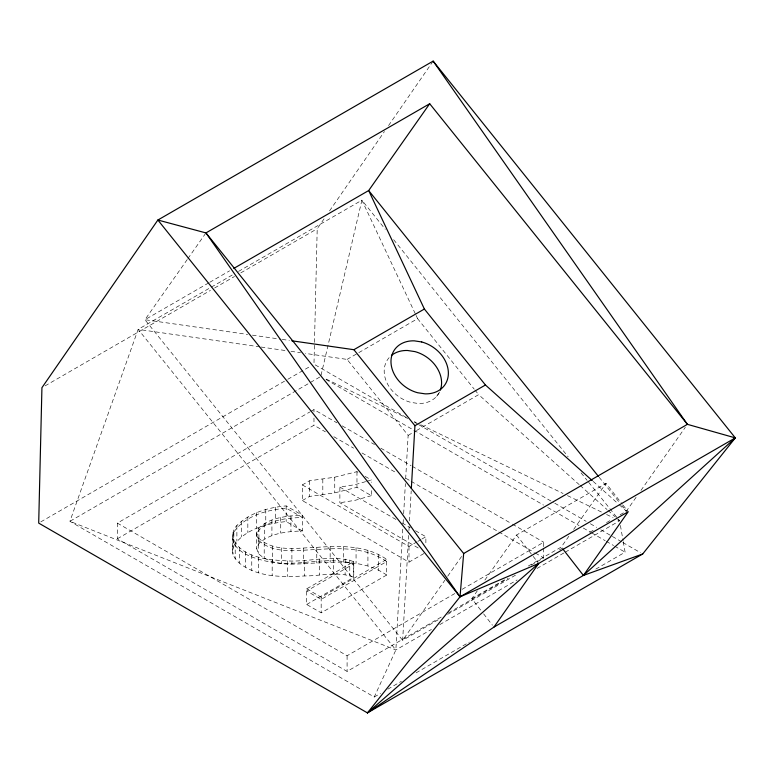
<?xml version="1.0" encoding="UTF-8"?>
<svg xmlns="http://www.w3.org/2000/svg" width="774" height="774" viewBox="0 0 774 774"><rect width="100%" height="100%" fill="white"/><g stroke="black" fill="none" stroke-linecap="round" stroke-linejoin="round"><path stroke-width="0.58" stroke-dasharray="3.87 2.9" d="M324.064 218.839L317.205 228.756L313.973 364.177L406.098 417.37M232.248 275.041L138.149 329.366L69.912 521.318L374.239 697.016L395.862 649.966L402.828 528.197M403.109 523.379L403.38 518.551M403.66 513.733L405.382 483.595M405.663 478.767L408.14 435.365L347.081 359.407L305.295 353.399M408.653 535.424L402.644 640.321L440.28 618.59M408.924 530.606L409.204 525.778M409.485 520.96L411.207 490.813M321.046 375.303L361.893 200.195L385.317 229.336M232.519 534.331C236.331 557.483 269.023 560.057 287.415 560.898C309.31 562.253 332.607 554.213 353.766 561.653L353.766 577.307C338.296 570.951 320.755 576.03 304.588 575.962C282.462 577.191 257.665 577.501 239.33 563.104C235.519 559.757 232.2 555.316 232.519 549.985C232.984 541.761 230.352 532.057 236.883 525.507C249.867 512.688 268.423 507.444 286.177 505.906L302.402 515.281L302.402 530.935C287.367 531.515 270.59 532.851 258.932 543.474L256.639 548.408L258.245 553.449C273.822 568.242 297.332 563.491 316.769 563.008C340.483 561.363 366.315 560.744 386.661 575.043L386.661 559.379C366.315 545.09 340.483 545.699 316.769 547.344C297.332 547.837 273.822 552.588 258.245 537.795L256.639 532.754L258.932 527.82C270.59 517.196 287.367 515.852 302.402 515.281M232.519 549.985L233.845 545.564L233.845 529.909M233.845 545.564C245.281 528.894 267.136 523.514 286.177 521.57L302.402 530.935M329.55 210.905L384.436 131.541M388.548 125.582L432.463 62.094M187.231 259.551L144.932 319.72L402.644 640.321L444.944 580.142M187.927 258.564L205.255 233.893M436.652 396.327L440.725 390.541M447.711 576.195L461.585 556.467M480.654 610.047L471.801 598.67L477.306 590.843M484.882 580.065L516.548 535.008L606.042 483.344L622.277 504.193M568.871 536.227L561.295 547.005L527.994 566.229M573.689 529.377L606.042 483.344M636.093 497.334L626.389 511.15L618.02 515.977M640.949 490.426L685.329 427.296M208.709 282.897L144.932 319.72L247.622 334.455M209.754 282.297L229.617 270.832M238.518 271.422L361.893 200.195L415.561 314.331M45.076 385.868L210.451 290.395M214.63 287.976L234.522 276.492M240.801 272.874L317.205 228.756M40.79 521.899L286.757 379.889M287.802 379.289L310.829 365.996M347.081 359.407L417.602 318.675L474.133 389.032M319.73 377.083L69.912 521.318L395.862 649.966L431.408 629.446M441.219 617.062L347.091 671.406L117.348 538.762L117.348 523.108L309.784 412M310.829 411.4L313.973 409.581L336.942 422.846M117.348 538.762L313.973 425.245L325.457 431.873M423.891 553.545L408.991 562.147L302.334 500.565L302.334 484.911L309.465 480.789L334.745 477.2L356.969 471.676L359.03 472.866M408.14 435.365L415.396 431.176M416.441 430.576L478.651 394.663L579.204 484.64M302.334 500.565L309.465 496.444L334.745 492.854L356.969 487.33L371.375 495.65L371.375 488.423M386.661 575.043L321.171 612.844L306.697 604.484L306.697 588.83L353.766 561.653M306.697 604.484L353.766 577.307M306.697 588.83L321.171 597.189L386.661 559.379M302.334 484.911L408.991 546.483L416.934 541.897M417.931 541.326L420.911 539.604M421.898 539.033L425.874 536.74L425.874 545.177M117.348 523.108L347.091 655.742L454.812 593.552M462.136 589.324L543.716 542.226L543.716 547.044M471.801 598.67L505.103 579.445M448.543 612.834L508.15 578.42M531.167 565.126L543.716 557.89L543.716 548.253M447.604 614.363L516.606 574.531M559.476 549.782L562.611 547.963M589.788 532.27L593.977 529.861M606.516 522.614L610.705 520.196M439.777 624.618L517.148 579.949M537.011 568.474L564.188 552.781M565.233 552.181L619.606 520.796L587.863 481.302M374.239 697.016L380.508 693.398M387.822 689.17L401.416 681.323M416.044 672.877L469.354 642.101M595.835 569.084L625.102 552.181L623.264 541.723M365.638 481.641L355.295 484.611L339.873 487.088L339.873 502.752L418.618 548.215M366.779 481.312L371.375 479.996L371.375 482.405M371.375 495.65L355.295 500.275L339.873 502.752M252.401 335.142L281.059 339.254M282.249 339.418L289.418 340.454M259.929 346.878L138.149 329.366L395.862 649.966M261.119 347.042L284.996 350.477M290.966 351.338L300.515 352.712M326.202 379.105L407.704 418.463M414.225 421.607L416.402 422.662M420.746 424.762L563.095 493.502M567.448 495.602L602.22 512.398M606.564 514.497L613.085 517.642M617.429 519.741L619.606 520.796L616.017 517.574M414.477 422.207L417.612 424.017M418.666 424.626L553.71 502.597M554.764 503.197L586.17 521.328M590.359 523.746L596.638 527.375M600.827 529.793L611.296 535.84M612.34 536.44L621.764 541.877M622.809 542.487L640.611 552.762M325.999 379.502L412.803 429.618M413.848 430.218L543.522 505.083M547.711 507.502L579.087 525.614M583.267 528.032L590.591 532.26M591.636 532.86L605.229 540.707M606.274 541.316L613.598 545.544M614.643 546.144L625.102 552.181M342.166 425.864L374.539 444.557M380.808 448.175L411.091 465.658M412.136 466.258L511.343 523.534M512.388 524.143L543.716 542.226M333.807 436.7L353.65 448.156M362.009 452.974L395.427 472.275M405.866 478.303L410.046 480.712M411.091 481.312L497.769 531.361M498.814 531.961L534.312 552.462M535.356 553.062L543.716 557.89M365.202 476.426L371.375 479.996M339.873 487.088L396.859 519.993M402.045 522.982L410.326 527.771M415.512 530.761L425.874 536.74M593.174 481.418L618.31 503.913M619.2 504.716L626.389 511.15L621.851 505.509M580.103 485.443L607.039 509.544M607.938 510.347L615.117 516.771M599.173 477.297L618.823 501.746M393.637 239.679L568.213 456.863M581.061 472.846L587.108 480.364M474.888 389.97L478.651 394.663M623.012 505.141L628.178 511.778M516.548 535.008L538.675 563.443M483.605 613.84L492.458 625.208M416.064 315.415L417.602 318.675M620.419 525.44L623.06 540.552M408.991 546.483L408.991 562.147M378.583 554.716L378.583 570.38M367.921 550.159L367.921 565.823M356.969 471.676L356.969 487.33M356.059 547.605L356.059 563.259M353.408 561.44L353.408 577.104M349.771 559.941L349.771 575.595M347.091 655.742L347.091 671.406M345.117 559.051L345.117 574.705M343.404 546.589L343.404 562.253M334.745 477.2L334.745 492.854M333.507 558.605L333.507 574.26M330.159 546.676L330.159 562.33M322.816 479.212L322.816 494.876M321.171 597.189L321.171 612.844M319.652 559.302L319.652 574.956M316.769 547.344L316.769 563.008M313.973 409.581L313.973 411.991M313.973 418.018L313.973 425.245M309.465 480.789L309.465 496.444M304.588 560.308L304.588 575.962M303.572 548.127L303.572 563.782M291.895 548.437L291.895 564.101M290.947 515.861L290.947 531.525M287.415 560.898L287.415 576.553M286.177 505.906L286.177 521.57M281.523 547.915L281.523 563.569M280.72 517.458L280.72 533.122M275.525 507.231L275.525 522.895M272.322 546.134L272.322 561.789M272.177 560.115L272.177 575.779M271.916 519.964L271.916 535.618M265.772 509.418L265.772 525.072M264.718 523.263L264.718 538.917M264.205 542.709L264.205 558.364M258.932 527.82L258.932 543.474M258.313 557.241L258.313 572.895M258.245 537.795L258.245 553.449M256.639 512.63L256.639 528.284M256.639 532.754L256.639 548.408M251.763 554.813L251.763 570.477M247.835 517.042L247.835 532.696M245.358 551.572L245.358 567.226M241.575 521.192L241.575 536.856M239.33 547.45L239.33 563.104M236.883 525.507L236.883 541.161M235.209 543.145L235.209 558.809M232.955 538.752L232.955 554.407M439.584 391.934A30.679 24.197 35.1 0 1 418.318 403.496L410.839 402.383A30.679 24.197 35.1 0 1 389.128 357.656M233.845 532.096C227.421 552.462 258.032 559.844 272.177 562.311C299.151 566.616 327.537 555.684 353.766 563.84L306.697 591.017L321.171 599.376L386.661 561.576C366.315 547.276 340.483 547.895 316.769 549.54C297.332 550.033 273.822 554.774 258.245 539.981L256.639 534.94L258.932 530.006C270.59 519.383 287.367 518.048 302.402 517.467L286.177 508.102C267.136 510.047 245.281 515.426 233.845 532.096"/><path stroke-width="1.16" d="M411.342 488.404L414.932 425.7L353.892 349.703L291.808 340.792M493.928 627.104L538.675 563.443L460.027 596.822L157.877 220.029L205.952 232.916L463.665 553.507L460.027 596.822L367.437 712.893L38.7 523.108L41.931 387.687L157.877 220.029L433.14 61.107L735.3 437.891L642.701 553.971L367.437 712.893L538.675 563.443L628.178 511.778L583.422 575.44L493.928 627.104L367.437 712.893M562.775 548.901L583.422 575.44L735.3 437.891L687.409 424.336L429.696 103.735L368.676 190.549L233.796 268.414M429.696 103.735L205.952 232.916L460.027 596.822L735.3 437.891M353.892 349.703L424.384 309.029L485.443 384.997L592.274 480.615M414.932 425.7L485.443 384.997M463.665 553.507L687.409 424.336L433.14 61.107M583.422 575.44L642.701 553.971M598.418 476.358L368.676 190.549L424.384 309.029M391.431 355.45A30.679 24.197 35.1 0 1 407.472 350.487L414.951 351.609A30.679 24.197 35.1 0 1 440.396 389.98M421.724 341.963L414.245 340.841A30.679 24.197 35.1 0 0 391.025 363.054A30.679 24.197 35.1 0 0 417.612 392.737L425.1 393.85A30.679 24.197 35.1 0 0 448.32 371.636A30.679 24.197 35.1 0 0 421.724 341.963"/></g></svg>
